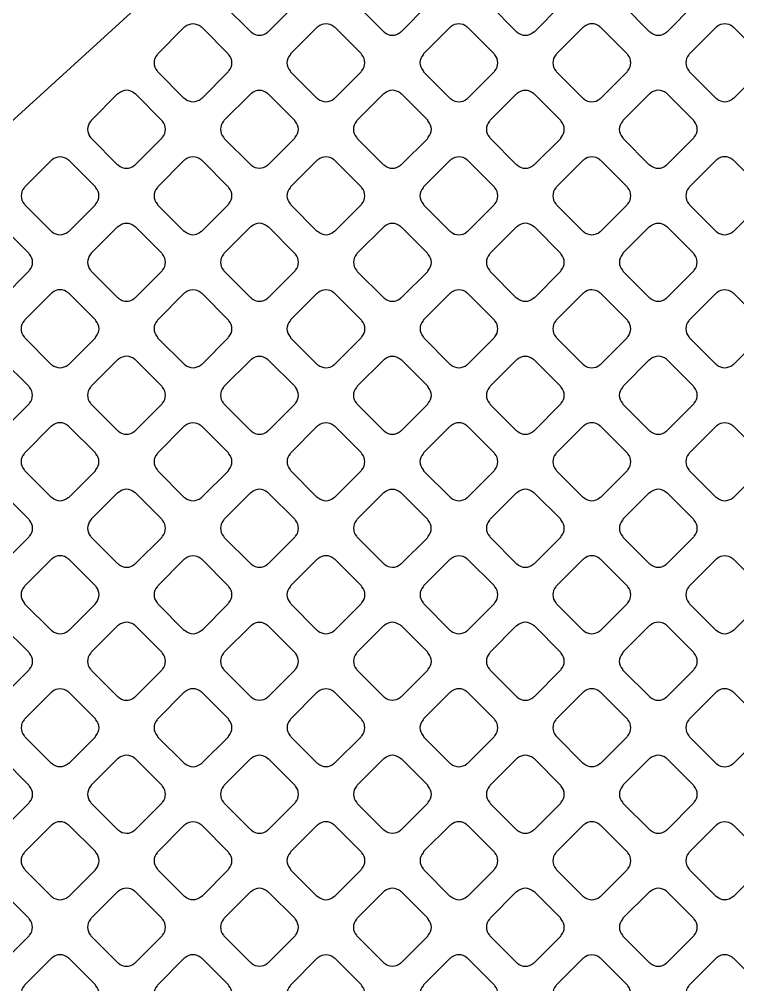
# Model space of a CAD drawing. Extents: x 3811 to 4077, y -444 to -307.
# Drawn here: x 3954.866 to 3956.031, y -389.076 to -387.511 of the extents above; entities that cross this region are included whole.
import ezdxf

# ---------------------------------------------------------------- set-up
doc = ezdxf.new("R2010")
doc.units = 0
doc.layers.add('gbr-dxf', color=7, linetype='Continuous')

msp = doc.modelspace()

# ---------------------------------------------------------------- linework, layer by layer
at = {"layer": 'gbr-dxf', "linetype": 'Continuous'}
msp.add_lwpolyline([(3954.1407, -390.586), (3954.1407, -390.3967, -0.022988), (3954.1407, -390.3945), (3954.1407, -389.9666, -0.03889), (3954.1407, -389.9627), (3954.1407, -389.5346, -0.022988), (3954.1407, -389.5324), (3954.1407, -389.1045, -0.03889), (3954.1407, -389.1006), (3954.1407, -389.08, -0.031973), (3954.1407, -389.0768), (3954.1407, -388.4588, -0.020901), (3954.1407, -388.4568, -0.11449), (3954.1712, -388.3263, -0.011623), (3954.1716, -388.3255, -0.092507), (3954.2371, -388.2387), (3954.2374, -388.2384), (3954.9979, -387.5457), (3954.9982, -387.5455), (3959.911, -383.0713)], format="xyb", dxfattribs=at)
for points in [[(3955.1976, -387.4871, -0.095956), (3955.1986, -387.4888), (3955.2411, -387.5312, -0.10046), (3955.2428, -387.5322, 0.37981), (3955.2688, -387.5322, -0.096625), (3955.2704, -387.5312), (3955.3131, -387.4886, -0.096111), (3955.3141, -387.4869, 0.379859), (3955.3141, -387.461, -0.09253), (3955.3131, -387.4594), (3955.2706, -387.4169, -0.104691), (3955.2688, -387.4159, 0.379731), (3955.2429, -387.4159, -0.096625), (3955.2412, -387.4169), (3955.1986, -387.4595, -0.096111), (3955.1976, -387.4611, 0.379682)], [(3955.4131, -387.4869, -0.09601), (3955.4141, -387.4886), (3955.4566, -387.5311, -0.100073), (3955.4584, -387.5321, 0.378952), (3955.4843, -387.5321, -0.09601), (3955.4859, -387.5311), (3955.5284, -387.4886, -0.096328), (3955.5294, -387.487, 0.37947), (3955.5294, -387.461, -0.108361), (3955.5283, -387.4592), (3955.4861, -387.4169, -0.104691), (3955.4843, -387.4159, 0.379731), (3955.4583, -387.4159, -0.096625), (3955.4566, -387.4169), (3955.4141, -387.4593, -0.096111), (3955.4132, -387.461, 0.379308)], [(3955.6286, -387.4869, -0.095956), (3955.6296, -387.4886), (3955.6724, -387.5314, -0.08348), (3955.6738, -387.5323, 0.379423), (3955.6997, -387.5323, -0.09601), (3955.7014, -387.5313), (3955.7442, -387.4885, -0.095997), (3955.7452, -387.4868, 0.378472), (3955.7452, -387.4609, -0.092052), (3955.7442, -387.4594), (3955.7013, -387.4165, -0.087303), (3955.6999, -387.4156, 0.379077), (3955.6739, -387.4156, -0.096625), (3955.6723, -387.4166), (3955.6296, -387.4593, -0.096111), (3955.6286, -387.461, 0.379682)], [(3955.8442, -387.4869, -0.096117), (3955.8452, -387.4885), (3955.8878, -387.5312, -0.099491), (3955.8895, -387.5321, 0.378376), (3955.9154, -387.5321, -0.095383), (3955.9171, -387.5312), (3955.9597, -387.4885, -0.095585), (3955.9607, -387.4869, 0.379605), (3955.9607, -387.4609, -0.092523), (3955.9597, -387.4594), (3955.917, -387.4166, -0.088334), (3955.9155, -387.4157, 0.379762), (3955.8895, -387.4157, -0.096225), (3955.8879, -387.4167), (3955.8452, -387.4593, -0.096395), (3955.8442, -387.461, 0.379065)], [(3955.0899, -387.5948, -0.099964), (3955.0909, -387.5965), (3955.1333, -387.6389, -0.104264), (3955.1351, -387.6399, 0.37981), (3955.1611, -387.6399, -0.096625), (3955.1627, -387.6389), (3955.2053, -387.5964, -0.096111), (3955.2062, -387.5948, 0.379859), (3955.2062, -387.5688, -0.088014), (3955.2053, -387.5673), (3955.1627, -387.5247, -0.100824), (3955.161, -387.5237, 0.379731), (3955.135, -387.5237, -0.096625), (3955.1334, -387.5247), (3955.0909, -387.5672, -0.096111), (3955.0899, -387.5688, 0.379682)], [(3955.3053, -387.5948, -0.099971), (3955.3063, -387.5965), (3955.3487, -387.6389, -0.103923), (3955.3505, -387.6399, 0.378952), (3955.3765, -387.6399, -0.09601), (3955.3781, -387.6389), (3955.4207, -387.5963, -0.096328), (3955.4217, -387.5947, 0.37947), (3955.4217, -387.5687, -0.104765), (3955.4206, -387.5669), (3955.3783, -387.5246, -0.100824), (3955.3766, -387.5236, 0.379731), (3955.3506, -387.5236, -0.096625), (3955.3489, -387.5245), (3955.3063, -387.5672, -0.096111), (3955.3053, -387.5688, 0.379308)], [(3955.5209, -387.5687, 0.379201), (3955.5209, -387.5946, -0.099964), (3955.5219, -387.5963), (3955.5646, -387.6391, -0.087978), (3955.5661, -387.64, 0.37981), (3955.5921, -387.64, -0.096458), (3955.5937, -387.639), (3955.6362, -387.5965, -0.096627), (3955.6372, -387.5948, 0.3795), (3955.6372, -387.5689, -0.104371), (3955.6362, -387.5671), (3955.5937, -387.5245, -0.100442), (3955.5919, -387.5235, 0.378939), (3955.566, -387.5235, -0.096259), (3955.5644, -387.5245), (3955.5218, -387.567, -0.096539)], [(3955.7363, -387.5948, -0.083243), (3955.7372, -387.5962), (3955.7801, -387.6391, -0.087638), (3955.7816, -387.64, 0.37975), (3955.8075, -387.64, -0.096248), (3955.8092, -387.6391), (3955.852, -387.5963, -0.096227), (3955.8529, -387.5946, 0.379029), (3955.853, -387.5687, -0.087946), (3955.852, -387.5672), (3955.8091, -387.5243, -0.083071), (3955.8077, -387.5234, 0.379071), (3955.7818, -387.5234, -0.096458), (3955.7801, -387.5244), (3955.7373, -387.5672, -0.096627), (3955.7363, -387.5689, 0.379682)], [(3955.952, -387.5687, 0.378504), (3955.952, -387.5946, -0.100188), (3955.953, -387.5964), (3955.9955, -387.6389, -0.103421), (3955.9973, -387.6399, 0.379029), (3956.0232, -387.6398, -0.096625), (3956.0249, -387.6389), (3956.0675, -387.5963, -0.096111), (3956.0684, -387.5946, 0.379859), (3956.0684, -387.5687, -0.088014), (3956.0675, -387.5672), (3956.0249, -387.5246, -0.100824), (3956.0232, -387.5235, 0.379297), (3955.9972, -387.5235, -0.096261), (3955.9956, -387.5245), (3955.953, -387.5671, -0.096509)], [(3954.9821, -387.7027, -0.083235), (3954.983, -387.7041), (3955.0258, -387.7469, -0.087638), (3955.0272, -387.7478, 0.37981), (3955.0532, -387.7478, -0.096625), (3955.0549, -387.7468), (3955.0975, -387.7041, -0.096111), (3955.0985, -387.7025, 0.379859), (3955.0985, -387.6765, -0.088014), (3955.0976, -387.675), (3955.0548, -387.6322, -0.083733), (3955.0534, -387.6313, 0.379731), (3955.0274, -387.6313, -0.096625), (3955.0258, -387.6323), (3954.9831, -387.675, -0.096111), (3954.9821, -387.6767, 0.379682)], [(3955.1976, -387.7025, -0.099971), (3955.1986, -387.7042), (3955.241, -387.7466, -0.103923), (3955.2428, -387.7476, 0.378952), (3955.2687, -387.7476, -0.09601), (3955.2704, -387.7467), (3955.313, -387.7041, -0.096328), (3955.3139, -387.7024, 0.37947), (3955.3139, -387.6765, -0.088442), (3955.313, -387.675), (3955.2704, -387.6324, -0.100824), (3955.2687, -387.6314, 0.379731), (3955.2427, -387.6314, -0.096625), (3955.2411, -387.6324), (3955.1986, -387.6749, -0.096111), (3955.1976, -387.6765, 0.379308)], [(3955.413, -387.6765, 0.379201), (3955.413, -387.7025, -0.099964), (3955.414, -387.7042), (3955.4565, -387.7467, -0.10399), (3955.4583, -387.7477, 0.37981), (3955.4843, -387.7477, -0.096458), (3955.486, -387.7467), (3955.5285, -387.7042, -0.096627), (3955.5295, -387.7025, 0.3795), (3955.5295, -387.6766, -0.104371), (3955.5285, -387.6748), (3955.486, -387.6322, -0.100442), (3955.4842, -387.6312, 0.378939), (3955.4583, -387.6313, -0.096259), (3955.4567, -387.6322), (3955.414, -387.6749, -0.096539)], [(3955.6287, -387.7024, -0.099864), (3955.6297, -387.7041), (3955.6724, -387.7469, -0.087864), (3955.6739, -387.7478, 0.378892), (3955.6998, -387.7478, -0.095383), (3955.7014, -387.7468), (3955.7441, -387.7042, -0.095701), (3955.745, -387.7026, 0.378889), (3955.745, -387.6766, -0.104371), (3955.744, -387.6748), (3955.7015, -387.6324, -0.100294), (3955.6998, -387.6314, 0.379778), (3955.6738, -387.6314, -0.096458), (3955.6722, -387.6324), (3955.6297, -387.6748, -0.096627), (3955.6287, -387.6765, 0.379308)], [(3955.8441, -387.6767, 0.379465), (3955.8441, -387.7026, -0.083328), (3955.845, -387.704), (3955.8878, -387.7469, -0.087638), (3955.8893, -387.7478, 0.37975), (3955.9153, -387.7478, -0.096225), (3955.9169, -387.7468), (3955.9597, -387.704, -0.096328), (3955.9607, -387.7024, 0.379029), (3955.9607, -387.6764, -0.087715), (3955.9598, -387.675), (3955.9169, -387.632, -0.082941), (3955.9155, -387.6312, 0.378509), (3955.8896, -387.6312, -0.096355), (3955.8879, -387.6322), (3955.8451, -387.675, -0.096423)], [(3954.8744, -387.8103, -0.087254), (3954.8753, -387.8118), (3954.918, -387.8546, -0.091364), (3954.9196, -387.8555, 0.37889), (3954.9455, -387.8555, -0.096259), (3954.9471, -387.8545), (3954.9897, -387.8119, -0.096539), (3954.9907, -387.8103, 0.379249), (3954.9907, -387.7843, -0.100399), (3954.9897, -387.7826), (3954.9472, -387.7401, -0.096627), (3954.9456, -387.7392, 0.379731), (3954.9196, -387.7392, -0.096625), (3954.918, -387.7401), (3954.8754, -387.7827, -0.096111), (3954.8744, -387.7844, 0.379451)], [(3955.0898, -387.8103, -0.087748), (3955.0907, -387.8118), (3955.1334, -387.8545, -0.091737), (3955.135, -387.8554, 0.37981), (3955.1609, -387.8554, -0.096458), (3955.1626, -387.8545), (3955.2052, -387.8118, -0.096627), (3955.2062, -387.8101, 0.379859), (3955.2062, -387.7842, -0.084073), (3955.2053, -387.7828), (3955.1627, -387.7401, -0.096627), (3955.161, -387.7391, 0.379731), (3955.135, -387.7391, -0.096625), (3955.1334, -387.7401), (3955.0908, -387.7827, -0.096111), (3955.0898, -387.7844, 0.379682)], [(3955.3053, -387.7842, 0.37889), (3955.3053, -387.8102, -0.103884), (3955.3064, -387.812), (3955.3488, -387.8544, -0.10739), (3955.3507, -387.8554, 0.378731), (3955.3766, -387.8554, -0.09601), (3955.3782, -387.8545), (3955.4207, -387.812, -0.096328), (3955.4217, -387.8103, 0.37924), (3955.4217, -387.7844, -0.100514), (3955.4207, -387.7827), (3955.3781, -387.74, -0.096195), (3955.3764, -387.7391, 0.378939), (3955.3505, -387.7391, -0.096259), (3955.3488, -387.7401), (3955.3063, -387.7826, -0.095895)], [(3955.5209, -387.8103, -0.10381), (3955.5219, -387.812), (3955.5645, -387.8546, -0.091916), (3955.5661, -387.8556, 0.378952), (3955.592, -387.8556, -0.095778), (3955.5936, -387.8546), (3955.6363, -387.8119, -0.095585), (3955.6373, -387.8103, 0.37947), (3955.6373, -387.7843, -0.100399), (3955.6363, -387.7826), (3955.5938, -387.74, -0.096857), (3955.5921, -387.7391, 0.379731), (3955.5661, -387.7391, -0.096458), (3955.5645, -387.74), (3955.5219, -387.7827, -0.096627), (3955.5209, -387.7843, 0.379308)], [(3955.7364, -387.8103, -0.087518), (3955.7373, -387.8118), (3955.7801, -387.8545, -0.091737), (3955.7816, -387.8555, 0.378952), (3955.8076, -387.8555, -0.09601), (3955.8092, -387.8545), (3955.8518, -387.8119, -0.096328), (3955.8528, -387.8103, 0.37947), (3955.8528, -387.7843, -0.100902), (3955.8518, -387.7826), (3955.8092, -387.7401, -0.096627), (3955.8076, -387.7391, 0.379297), (3955.7817, -387.7391, -0.096355), (3955.78, -387.7401), (3955.7374, -387.7827, -0.096423), (3955.7364, -387.7844, 0.379011)], [(3955.9519, -387.8103, -0.087254), (3955.9528, -387.8118), (3955.9956, -387.8546, -0.091703), (3955.9971, -387.8555, 0.378719), (3956.023, -387.8555, -0.096031), (3956.0247, -387.8546), (3956.0675, -387.8117, -0.095987), (3956.0685, -387.8101, 0.378715), (3956.0685, -387.7842, -0.083622), (3956.0676, -387.7828), (3956.0248, -387.74, -0.096197), (3956.0231, -387.739, 0.379071), (3955.9972, -387.739, -0.096625), (3955.9956, -387.74), (3955.9529, -387.7827, -0.096111), (3955.9519, -387.7844, 0.379451)], [(3954.7666, -387.9181, -0.103917), (3954.7677, -387.9199), (3954.8101, -387.9624, -0.092072), (3954.8117, -387.9633, 0.379308), (3954.8376, -387.9633, -0.095968), (3954.8393, -387.9624), (3954.882, -387.9197, -0.096328), (3954.883, -387.918, 0.379), (3954.883, -387.8921, -0.100402), (3954.882, -387.8904), (3954.8395, -387.8479, -0.096726), (3954.8378, -387.8469, 0.37947), (3954.8119, -387.8469, -0.096625), (3954.8102, -387.8479), (3954.7676, -387.8905, -0.096111), (3954.7666, -387.8921, 0.379682)], [(3954.9821, -387.918, -0.087254), (3954.983, -387.9195), (3955.0257, -387.9622, -0.091578), (3955.0273, -387.9632, 0.378731), (3955.0532, -387.9632, -0.09601), (3955.0548, -387.9622), (3955.0974, -387.9196, -0.096328), (3955.0984, -387.918, 0.37947), (3955.0984, -387.892, -0.100902), (3955.0974, -387.8903), (3955.0549, -387.8478, -0.096627), (3955.0533, -387.8469, 0.379731), (3955.0273, -387.8469, -0.096625), (3955.0257, -387.8478), (3954.9831, -387.8904, -0.096111), (3954.9821, -387.8921, 0.379451)], [(3955.1975, -387.8921, 0.37889), (3955.1975, -387.918, -0.087254), (3955.1984, -387.9195), (3955.2413, -387.9623, -0.091578), (3955.2428, -387.9633, 0.379201), (3955.2688, -387.9633, -0.096625), (3955.2704, -387.9623), (3955.3131, -387.9196, -0.096111), (3955.3141, -387.918, 0.379859), (3955.3141, -387.892, -0.083792), (3955.3132, -387.8906), (3955.2704, -387.8478, -0.096857), (3955.2687, -387.8468, 0.3795), (3955.2428, -387.8468, -0.096259), (3955.2411, -387.8478), (3955.1984, -387.8904, -0.095895)], [(3955.4132, -387.918, -0.103926), (3955.4142, -387.9198), (3955.4566, -387.9622, -0.107817), (3955.4584, -387.9632, 0.379243), (3955.4844, -387.9632, -0.095166), (3955.486, -387.9623), (3955.5285, -387.9198, -0.095628), (3955.5295, -387.9181, 0.379605), (3955.5295, -387.8922, -0.100399), (3955.5284, -387.8904), (3955.4859, -387.8479, -0.096857), (3955.4843, -387.8469, 0.379731), (3955.4583, -387.8469, -0.096458), (3955.4566, -387.8479), (3955.4141, -387.8904, -0.096627), (3955.4132, -387.892, 0.379682)], [(3955.6287, -387.918, -0.103884), (3955.6297, -387.9198), (3955.6722, -387.9624, -0.091737), (3955.6738, -387.9633, 0.378952), (3955.6997, -387.9633, -0.09601), (3955.7014, -387.9624), (3955.7441, -387.9197, -0.096328), (3955.7451, -387.918, 0.37947), (3955.745, -387.8921, -0.100902), (3955.744, -387.8903), (3955.7015, -387.8478, -0.096627), (3955.6999, -387.8468, 0.379297), (3955.6739, -387.8468, -0.096355), (3955.6723, -387.8478), (3955.6296, -387.8905, -0.096423), (3955.6287, -387.8921, 0.379011)], [(3955.8441, -387.8921, 0.379201), (3955.8442, -387.918, -0.087748), (3955.8451, -387.9195), (3955.8878, -387.9623, -0.092126), (3955.8894, -387.9632, 0.379243), (3955.9153, -387.9633, -0.096031), (3955.917, -387.9623), (3955.9596, -387.9197, -0.095895), (3955.9605, -387.918, 0.378889), (3955.9605, -387.8921, -0.100514), (3955.9595, -387.8904), (3955.917, -387.8478, -0.096857), (3955.9153, -387.8469, 0.379456), (3955.8894, -387.8469, -0.096259), (3955.8877, -387.8478), (3955.8451, -387.8905, -0.096539)], [(3954.8742, -387.9999, 0.37889), (3954.8742, -388.0259, -0.09185), (3954.8752, -388.0274), (3954.9178, -388.07, -0.095895), (3954.9194, -388.071, 0.379201), (3954.9454, -388.071, -0.096625), (3954.947, -388.07), (3954.9897, -388.0273, -0.096111), (3954.9907, -388.0257, 0.379859), (3954.9907, -387.9997, -0.096458), (3954.9897, -387.9981), (3954.9471, -387.9555, -0.092623), (3954.9456, -387.9546, 0.3795), (3954.9196, -387.9545, -0.096259), (3954.918, -387.9555), (3954.8752, -387.9983, -0.095895)], [(3955.0898, -388.0257, -0.091954), (3955.0907, -388.0273), (3955.1335, -388.07, -0.096128), (3955.1351, -388.071, 0.379451), (3955.161, -388.071, -0.096259), (3955.1627, -388.07), (3955.2053, -388.0274, -0.095895), (3955.2063, -388.0258, 0.378827), (3955.2063, -387.9999, -0.095968), (3955.2053, -387.9982), (3955.1627, -387.9557, -0.108412), (3955.1609, -387.9546, 0.37947), (3955.1349, -387.9546, -0.096625), (3955.1333, -387.9556), (3955.0908, -387.9981, -0.096111), (3955.0898, -387.9998, 0.379682)], [(3955.3053, -388.0258, -0.091956), (3955.3063, -388.0274), (3955.349, -388.0701, -0.096023), (3955.3506, -388.071, 0.379243), (3955.3765, -388.0711, -0.095166), (3955.3782, -388.0701), (3955.4208, -388.0275, -0.095628), (3955.4218, -388.0258, 0.379605), (3955.4218, -387.9999, -0.096458), (3955.4208, -387.9982), (3955.3781, -387.9556, -0.092623), (3955.3766, -387.9546, 0.379731), (3955.3506, -387.9546, -0.096458), (3955.3489, -387.9556), (3955.3063, -387.9982, -0.096627), (3955.3053, -387.9999, 0.379682)], [(3955.521, -388.0257, -0.107356), (3955.522, -388.0276), (3955.5645, -388.0701, -0.095895), (3955.5661, -388.071, 0.378952), (3955.592, -388.071, -0.09601), (3955.5937, -388.0701), (3955.6363, -388.0275, -0.096328), (3955.6372, -388.0258, 0.379), (3955.6372, -387.9999, -0.096507), (3955.6363, -387.9983), (3955.5936, -387.9556, -0.092347), (3955.592, -387.9547, 0.379), (3955.5661, -387.9546, -0.096614), (3955.5645, -387.9556), (3955.5219, -387.9982, -0.096527), (3955.521, -387.9998, 0.378952)], [(3955.7363, -387.9999, 0.37889), (3955.7363, -388.0259, -0.09185), (3955.7373, -388.0274), (3955.78, -388.0701, -0.095824), (3955.7816, -388.0711, 0.378719), (3955.8075, -388.0711, -0.096031), (3955.8091, -388.0701), (3955.8519, -388.0274, -0.095916), (3955.8528, -388.0257, 0.379605), (3955.8528, -387.9998, -0.096458), (3955.8518, -387.9981), (3955.8092, -387.9555, -0.092623), (3955.8076, -387.9546, 0.3795), (3955.7817, -387.9545, -0.096259), (3955.78, -387.9555), (3955.7373, -387.9983, -0.095895)], [(3955.9519, -387.9998, 0.379465), (3955.9519, -388.0258, -0.091954), (3955.9529, -388.0273), (3955.9955, -388.07, -0.096332), (3955.9972, -388.071, 0.37981), (3956.0231, -388.071, -0.096625), (3956.0248, -388.07), (3956.0673, -388.0274, -0.096111), (3956.0683, -388.0258, 0.379859), (3956.0683, -387.9998, -0.096458), (3956.0673, -387.9982), (3956.0249, -387.9558, -0.108174), (3956.023, -387.9547, 0.379297), (3955.9971, -387.9547, -0.096261), (3955.9954, -387.9556), (3955.9529, -387.9982, -0.096328)], [(3954.7666, -388.1075, 0.379201), (3954.7666, -388.1335, -0.107999), (3954.7677, -388.1354), (3954.8101, -388.1777, -0.096128), (3954.8117, -388.1787, 0.379451), (3954.8377, -388.1787, -0.096259), (3954.8393, -388.1777), (3954.8819, -388.1352, -0.096539), (3954.8829, -388.1335, 0.379249), (3954.8828, -388.1076, -0.096458), (3954.8819, -388.1059), (3954.8393, -388.0634, -0.092623), (3954.8377, -388.0624, 0.3795), (3954.8118, -388.0624, -0.096259), (3954.8101, -388.0634), (3954.7676, -388.1059, -0.096539)], [(3954.982, -388.1336, -0.091954), (3954.9829, -388.1351), (3955.0256, -388.1778, -0.096128), (3955.0272, -388.1788, 0.37981), (3955.0532, -388.1788, -0.096458), (3955.0549, -388.1778), (3955.0975, -388.1352, -0.096627), (3955.0985, -388.1335, 0.379859), (3955.0985, -388.1075, -0.096723), (3955.0975, -388.1059), (3955.0548, -388.0632, -0.092564), (3955.0533, -388.0623, 0.379731), (3955.0273, -388.0623, -0.096625), (3955.0257, -388.0632), (3954.9829, -388.106, -0.096111), (3954.982, -388.1076, 0.379682)], [(3955.1976, -388.1335, -0.092162), (3955.1986, -388.1351), (3955.2413, -388.1778, -0.095796), (3955.2429, -388.1788, 0.378719), (3955.2688, -388.1788, -0.095527), (3955.2705, -388.1778), (3955.3131, -388.1352, -0.095394), (3955.314, -388.1336, 0.378889), (3955.314, -388.1076, -0.096614), (3955.3131, -388.106), (3955.2706, -388.0635, -0.108242), (3955.2687, -388.0625, 0.379778), (3955.2427, -388.0625, -0.096458), (3955.2411, -388.0634), (3955.1986, -388.1059, -0.096627), (3955.1976, -388.1076, 0.379451)], [(3955.4131, -388.1077, 0.379465), (3955.4131, -388.1336, -0.092139), (3955.4141, -388.1352), (3955.4567, -388.1778, -0.096332), (3955.4583, -388.1788, 0.379308), (3955.4843, -388.1788, -0.096117), (3955.4859, -388.1778), (3955.5285, -388.1352, -0.096227), (3955.5295, -388.1336, 0.379), (3955.5295, -388.1076, -0.095968), (3955.5285, -388.106), (3955.4859, -388.0633, -0.092456), (3955.4843, -388.0624, 0.378945), (3955.4584, -388.0624, -0.096842), (3955.4567, -388.0634), (3955.4141, -388.106, -0.096726)], [(3955.6287, -388.1075, 0.37889), (3955.6287, -388.1335, -0.107475), (3955.6297, -388.1353), (3955.6722, -388.1778, -0.095824), (3955.6739, -388.1788, 0.378719), (3955.6998, -388.1788, -0.096031), (3955.7014, -388.1778), (3955.744, -388.1352, -0.095916), (3955.745, -388.1336, 0.379605), (3955.745, -388.1076, -0.096458), (3955.744, -388.106), (3955.7014, -388.0634, -0.092623), (3955.6998, -388.0624, 0.3795), (3955.6738, -388.0624, -0.096259), (3955.6722, -388.0634), (3955.6297, -388.1059, -0.095895)], [(3955.8441, -388.1077, 0.378798), (3955.8441, -388.1336, -0.092052), (3955.845, -388.1352), (3955.8877, -388.1778, -0.095916), (3955.8893, -388.1788, 0.379639), (3955.9153, -388.1788, -0.096625), (3955.9169, -388.1778), (3955.9596, -388.1352, -0.096111), (3955.9606, -388.1335, 0.379357), (3955.9606, -388.1076, -0.096507), (3955.9596, -388.1059), (3955.917, -388.0633, -0.092456), (3955.9154, -388.0623, 0.378945), (3955.8895, -388.0623, -0.096355), (3955.8878, -388.0633), (3955.845, -388.1061, -0.096195)], [(3954.8742, -388.2412, -0.096265), (3954.8752, -388.2429), (3954.9179, -388.2855, -0.100073), (3954.9196, -388.2865, 0.378731), (3954.9455, -388.2865, -0.09601), (3954.9471, -388.2856), (3954.9897, -388.243, -0.096328), (3954.9907, -388.2413, 0.37947), (3954.9907, -388.2154, -0.092636), (3954.9897, -388.2138), (3954.9469, -388.171, -0.088207), (3954.9454, -388.1701, 0.379731), (3954.9195, -388.1701, -0.096625), (3954.9178, -388.1711), (3954.8752, -388.2136, -0.096111), (3954.8743, -388.2153, 0.379451)], [(3955.0898, -388.2413, -0.096117), (3955.0908, -388.243), (3955.1334, -388.2856, -0.099849), (3955.1351, -388.2866, 0.378719), (3955.161, -388.2866, -0.095378), (3955.1626, -388.2856), (3955.2054, -388.2429, -0.095602), (3955.2063, -388.2413, 0.378964), (3955.2063, -388.2153, -0.092052), (3955.2054, -388.2138), (3955.1628, -388.1712, -0.104677), (3955.161, -388.1701, 0.37947), (3955.135, -388.1702, -0.096458), (3955.1334, -388.1711), (3955.0908, -388.2137, -0.096627), (3955.0898, -388.2154, 0.379451)], [(3955.3054, -388.2154, 0.379422), (3955.3054, -388.2413, -0.095956), (3955.3064, -388.243), (3955.3489, -388.2855, -0.10046), (3955.3506, -388.2865, 0.379308), (3955.3766, -388.2865, -0.095968), (3955.3782, -388.2855), (3955.4207, -388.243, -0.096328), (3955.4217, -388.2414, 0.37947), (3955.4217, -388.2154, -0.108361), (3955.4206, -388.2135), (3955.3783, -388.1713, -0.104691), (3955.3765, -388.1702, 0.379357), (3955.3506, -388.1702, -0.096614), (3955.3489, -388.1712), (3955.3064, -388.2137, -0.096527)], [(3955.5209, -388.2413, -0.096265), (3955.5219, -388.2429), (3955.5647, -388.2858, -0.083), (3955.5661, -388.2866, 0.378719), (3955.592, -388.2866, -0.096031), (3955.5936, -388.2857), (3955.6363, -388.2429, -0.095916), (3955.6373, -388.2413, 0.378964), (3955.6373, -388.2154, -0.092052), (3955.6364, -388.2138), (3955.5936, -388.171, -0.088003), (3955.5921, -388.1701, 0.37947), (3955.5661, -388.1701, -0.096625), (3955.5645, -388.1711), (3955.5219, -388.2137, -0.096111), (3955.5209, -388.2153, 0.379451)], [(3955.7364, -388.2154, 0.379465), (3955.7364, -388.2413, -0.095956), (3955.7374, -388.243), (3955.7799, -388.2855, -0.10046), (3955.7816, -388.2865, 0.37981), (3955.8076, -388.2865, -0.096625), (3955.8092, -388.2855), (3955.8518, -388.243, -0.096111), (3955.8528, -388.2413, 0.379859), (3955.8528, -388.2154, -0.09253), (3955.8518, -388.2138), (3955.8091, -388.1711, -0.088207), (3955.8076, -388.1701, 0.379297), (3955.7816, -388.1701, -0.096261), (3955.78, -388.1711), (3955.7374, -388.2137, -0.096328)], [(3955.9519, -388.2413, -0.09601), (3955.9528, -388.243), (3955.9954, -388.2855, -0.100401), (3955.9971, -388.2865, 0.378892), (3956.023, -388.2866, -0.095383), (3956.0247, -388.2856), (3956.0674, -388.2428, -0.095701), (3956.0684, -388.2412, 0.378889), (3956.0684, -388.2153, -0.09221), (3956.0674, -388.2137), (3956.0249, -388.1712, -0.104442), (3956.0231, -388.1702, 0.379778), (3955.9971, -388.1702, -0.096625), (3955.9955, -388.1711), (3955.9529, -388.2138, -0.096111), (3955.9519, -388.2154, 0.379308)], [(3954.7665, -388.349, -0.095866), (3954.7675, -388.3506), (3954.8103, -388.3935, -0.083291), (3954.8117, -388.3944, 0.379422), (3954.8377, -388.3944, -0.095956), (3954.8393, -388.3934), (3954.882, -388.3507, -0.096111), (3954.883, -388.3491, 0.379859), (3954.883, -388.3231, -0.09253), (3954.882, -388.3215), (3954.8392, -388.2787, -0.088334), (3954.8377, -388.2778, 0.3795), (3954.8118, -388.2778, -0.096259), (3954.8101, -388.2788), (3954.7675, -388.3214, -0.095895), (3954.7665, -388.3231, 0.378651)], [(3954.9821, -388.3491, -0.095866), (3954.983, -388.3507), (3955.0256, -388.3933, -0.100054), (3955.0274, -388.3943, 0.378952), (3955.0533, -388.3943, -0.095778), (3955.0549, -388.3934), (3955.0975, -388.3508, -0.095916), (3955.0985, -388.3491, 0.37947), (3955.0985, -388.3232, -0.092523), (3955.0975, -388.3216), (3955.0548, -388.2788, -0.088334), (3955.0533, -388.2779, 0.379731), (3955.0273, -388.2779, -0.096458), (3955.0256, -388.2789), (3954.9831, -388.3215, -0.096627), (3954.9821, -388.3231, 0.379308)], [(3955.1976, -388.3232, 0.378798), (3955.1976, -388.3491, -0.096367), (3955.1986, -388.3508), (3955.2411, -388.3933, -0.100054), (3955.2428, -388.3943, 0.379639), (3955.2688, -388.3943, -0.096625), (3955.2704, -388.3933), (3955.3131, -388.3507, -0.096111), (3955.3141, -388.349, 0.379357), (3955.3141, -388.3231, -0.092315), (3955.3131, -388.3215), (3955.2706, -388.279, -0.104677), (3955.2688, -388.2779, 0.378945), (3955.2429, -388.2779, -0.096842), (3955.2412, -388.2789), (3955.1985, -388.3216, -0.096712)], [(3955.4132, -388.349, -0.095956), (3955.4141, -388.3507), (3955.4567, -388.3932, -0.10046), (3955.4584, -388.3942, 0.379308), (3955.4844, -388.3943, -0.096117), (3955.486, -388.3933), (3955.5285, -388.3508, -0.096227), (3955.5295, -388.3491, 0.379), (3955.5295, -388.3232, -0.107677), (3955.5284, -388.3214), (3955.486, -388.279, -0.104407), (3955.4842, -388.2779, 0.37947), (3955.4583, -388.278, -0.096625), (3955.4566, -388.2789), (3955.4141, -388.3214, -0.096111), (3955.4132, -388.3231, 0.379682)], [(3955.6286, -388.3232, 0.378798), (3955.6286, -388.3491, -0.096367), (3955.6296, -388.3507), (3955.6724, -388.3935, -0.083134), (3955.6738, -388.3944, 0.379639), (3955.6997, -388.3944, -0.096625), (3955.7014, -388.3934), (3955.7441, -388.3507, -0.096111), (3955.745, -388.3491, 0.379357), (3955.7451, -388.3231, -0.092315), (3955.7441, -388.3215), (3955.7013, -388.2788, -0.088435), (3955.6999, -388.2779, 0.378945), (3955.6739, -388.2779, -0.096355), (3955.6723, -388.2788), (3955.6296, -388.3215, -0.096195)], [(3955.8442, -388.3491, -0.095956), (3955.8451, -388.3507), (3955.8877, -388.3933, -0.10046), (3955.8894, -388.3943, 0.379243), (3955.9153, -388.3943, -0.095383), (3955.917, -388.3933), (3955.9595, -388.3507, -0.095916), (3955.9605, -388.3491, 0.379605), (3955.9605, -388.3231, -0.09253), (3955.9596, -388.3216), (3955.9168, -388.2788, -0.088207), (3955.9153, -388.2779, 0.379731), (3955.8894, -388.2779, -0.096625), (3955.8877, -388.2789), (3955.8451, -388.3215, -0.096111), (3955.8442, -388.3231, 0.379682)], [(3954.8743, -388.4569, -0.083317), (3954.8751, -388.4583), (3954.918, -388.5012, -0.088202), (3954.9195, -388.5021, 0.379243), (3954.9455, -388.5022, -0.095527), (3954.9471, -388.5012), (3954.9898, -388.4585, -0.095916), (3954.9908, -388.4568, 0.379605), (3954.9908, -388.4309, -0.08851), (3954.9899, -388.4294), (3954.947, -388.3865, -0.083681), (3954.9456, -388.3856, 0.379731), (3954.9196, -388.3856, -0.096458), (3954.918, -388.3866), (3954.8752, -388.4293, -0.096627), (3954.8743, -388.4309, 0.379682)], [(3955.0899, -388.4309, 0.379422), (3955.0899, -388.4569, -0.099964), (3955.0909, -388.4586), (3955.1333, -388.501, -0.104069), (3955.1351, -388.502, 0.379451), (3955.161, -388.502, -0.096259), (3955.1627, -388.501), (3955.2053, -388.4585, -0.096539), (3955.2063, -388.4568, 0.379249), (3955.2062, -388.4309, -0.088014), (3955.2053, -388.4294), (3955.1627, -388.3868, -0.100824), (3955.161, -388.3858, 0.379357), (3955.135, -388.3858, -0.096614), (3955.1334, -388.3867), (3955.0909, -388.4293, -0.096527)], [(3955.3053, -388.4569, -0.099964), (3955.3064, -388.4586), (3955.3488, -388.501, -0.104264), (3955.3506, -388.5021, 0.379243), (3955.3765, -388.5021, -0.095383), (3955.3782, -388.5011), (3955.4208, -388.4585, -0.095916), (3955.4218, -388.4569, 0.379605), (3955.4218, -388.4309, -0.104293), (3955.4207, -388.4291), (3955.3783, -388.3867, -0.100824), (3955.3766, -388.3856, 0.379731), (3955.3506, -388.3856, -0.096625), (3955.3489, -388.3866), (3955.3063, -388.4292, -0.096111), (3955.3053, -388.4309, 0.379682)], [(3955.5209, -388.4309, 0.378798), (3955.521, -388.4568, -0.100299), (3955.522, -388.4585), (3955.5646, -388.5011, -0.087639), (3955.5661, -388.5021, 0.379413), (3955.592, -388.5021, -0.096367), (3955.5937, -388.5011), (3955.6363, -388.4585, -0.096206), (3955.6372, -388.4569, 0.379249), (3955.6372, -388.4309, -0.104293), (3955.6362, -388.4291), (3955.5938, -388.3867, -0.100824), (3955.5921, -388.3857, 0.379297), (3955.5661, -388.3857, -0.096261), (3955.5645, -388.3866), (3955.5219, -388.4292, -0.096301)], [(3955.7363, -388.4569, -0.083235), (3955.7372, -388.4583), (3955.7801, -388.5012, -0.087638), (3955.7816, -388.5021, 0.379092), (3955.8075, -388.5021, -0.096031), (3955.8091, -388.5011), (3955.8519, -388.4584, -0.095987), (3955.8528, -388.4568, 0.378841), (3955.8528, -388.4308, -0.087947), (3955.8519, -388.4294), (3955.809, -388.3865, -0.083076), (3955.8076, -388.3856, 0.379778), (3955.7817, -388.3856, -0.096625), (3955.78, -388.3866), (3955.7373, -388.4293, -0.096111), (3955.7363, -388.4309, 0.379682)], [(3955.9519, -388.4309, 0.379465), (3955.9519, -388.4568, -0.10047), (3955.9529, -388.4585), (3955.9954, -388.501, -0.10399), (3955.9972, -388.502, 0.37981), (3956.0231, -388.502, -0.096458), (3956.0248, -388.501), (3956.0673, -388.4585, -0.096627), (3956.0683, -388.4568, 0.379859), (3956.0683, -388.4309, -0.088442), (3956.0674, -388.4294), (3956.0247, -388.3867, -0.100519), (3956.023, -388.3857, 0.379297), (3955.9971, -388.3857, -0.095866), (3955.9954, -388.3867), (3955.9529, -388.4292, -0.095916)], [(3954.7666, -388.5386, 0.379201), (3954.7666, -388.5645, -0.10047), (3954.7676, -388.5663), (3954.8103, -388.6089, -0.088202), (3954.8118, -388.6099, 0.379308), (3954.8378, -388.6099, -0.095866), (3954.8394, -388.6089), (3954.882, -388.5663, -0.095935), (3954.883, -388.5647, 0.37947), (3954.8829, -388.5387, -0.104293), (3954.8819, -388.5369), (3954.8394, -388.4945, -0.100824), (3954.8377, -388.4934, 0.3795), (3954.8118, -388.4934, -0.096614), (3954.8101, -388.4944), (3954.7676, -388.5369, -0.096195)], [(3954.982, -388.5647, -0.083262), (3954.9829, -388.5661), (3955.0258, -388.6089, -0.087864), (3955.0273, -388.6099, 0.379422), (3955.0532, -388.6098, -0.096458), (3955.0549, -388.6089), (3955.0975, -388.5662, -0.096627), (3955.0985, -388.5646, 0.379357), (3955.0985, -388.5386, -0.087881), (3955.0976, -388.5371), (3955.0548, -388.4943, -0.083772), (3955.0534, -388.4934, 0.378945), (3955.0274, -388.4934, -0.096355), (3955.0258, -388.4943), (3954.983, -388.5371, -0.096423), (3954.982, -388.5388, 0.379011)], [(3955.1976, -388.5646, -0.099971), (3955.1986, -388.5663), (3955.2411, -388.6088, -0.103923), (3955.2429, -388.6098, 0.378647), (3955.2688, -388.6098, -0.095883), (3955.2705, -388.6088), (3955.3131, -388.5662, -0.095895), (3955.314, -388.5646, 0.378338), (3955.314, -388.5387, -0.087788), (3955.3131, -388.5372), (3955.2704, -388.4945, -0.100073), (3955.2687, -388.4935, 0.379347), (3955.2427, -388.4935, -0.096625), (3955.2411, -388.4945), (3955.1986, -388.537, -0.096111), (3955.1976, -388.5386, 0.379451)], [(3955.4131, -388.5646, -0.099971), (3955.4141, -388.5663), (3955.4566, -388.6088, -0.104246), (3955.4584, -388.6098, 0.378952), (3955.4843, -388.6098, -0.095866), (3955.4859, -388.6088), (3955.5285, -388.5662, -0.096227), (3955.5295, -388.5646, 0.37947), (3955.5295, -388.5386, -0.104293), (3955.5285, -388.5368), (3955.4861, -388.4944, -0.100824), (3955.4843, -388.4934, 0.379297), (3955.4584, -388.4934, -0.096261), (3955.4568, -388.4944), (3955.4141, -388.537, -0.095916), (3955.4131, -388.5387, 0.379011)], [(3955.6287, -388.5386, 0.379422), (3955.6287, -388.5645, -0.099976), (3955.6297, -388.5662), (3955.6724, -388.6089, -0.087638), (3955.6738, -388.6098, 0.379243), (3955.6998, -388.6098, -0.095383), (3955.7014, -388.6089), (3955.744, -388.5662, -0.095602), (3955.745, -388.5646, 0.378889), (3955.745, -388.5387, -0.104371), (3955.744, -388.5369), (3955.7015, -388.4944, -0.100294), (3955.6998, -388.4934, 0.379313), (3955.6739, -388.4934, -0.095968), (3955.6722, -388.4944), (3955.6297, -388.5369, -0.096328)], [(3955.8441, -388.5646, -0.083262), (3955.8449, -388.566), (3955.8879, -388.6089, -0.087864), (3955.8893, -388.6099, 0.379422), (3955.9153, -388.6098, -0.096458), (3955.9169, -388.6089), (3955.9596, -388.5662, -0.096627), (3955.9606, -388.5646, 0.3795), (3955.9606, -388.5386, -0.087947), (3955.9597, -388.5371), (3955.9168, -388.4942, -0.083024), (3955.9154, -388.4933, 0.378645), (3955.8895, -388.4933, -0.095866), (3955.8878, -388.4943), (3955.845, -388.5371, -0.095602), (3955.8441, -388.5387, 0.379011)], [(3954.8744, -388.6465, 0.379465), (3954.8744, -388.6724, -0.087748), (3954.8753, -388.6739), (3954.918, -388.7166, -0.092072), (3954.9196, -388.7175, 0.37981), (3954.9455, -388.7175, -0.096625), (3954.9472, -388.7166), (3954.9897, -388.674, -0.096111), (3954.9907, -388.6724, 0.379859), (3954.9907, -388.6464, -0.100399), (3954.9897, -388.6447), (3954.9472, -388.6022, -0.096627), (3954.9455, -388.6012, 0.379297), (3954.9196, -388.6012, -0.096355), (3954.918, -388.6022), (3954.8753, -388.6448, -0.096842)], [(3955.0898, -388.6724, -0.087848), (3955.0907, -388.6739), (3955.1335, -388.7167, -0.092072), (3955.1351, -388.7176, 0.379243), (3955.161, -388.7176, -0.095383), (3955.1626, -388.7167), (3955.2054, -388.6739, -0.095916), (3955.2063, -388.6723, 0.379605), (3955.2063, -388.6463, -0.083601), (3955.2054, -388.6449), (3955.1627, -388.6022, -0.096423), (3955.161, -388.6012, 0.379731), (3955.135, -388.6012, -0.096458), (3955.1334, -388.6022), (3955.0908, -388.6448, -0.096627), (3955.0898, -388.6464, 0.379682)], [(3955.3054, -388.6464, 0.379465), (3955.3054, -388.6723, -0.103917), (3955.3065, -388.6741), (3955.3488, -388.7164, -0.107817), (3955.3506, -388.7175, 0.379308), (3955.3766, -388.7175, -0.096117), (3955.3782, -388.7165), (3955.4207, -388.6741, -0.096227), (3955.4217, -388.6724, 0.379), (3955.4217, -388.6465, -0.100076), (3955.4207, -388.6448), (3955.3781, -388.6022, -0.096527), (3955.3765, -388.6012, 0.378945), (3955.3506, -388.6012, -0.096217), (3955.3489, -388.6022), (3955.3064, -388.6447, -0.096328)], [(3955.5209, -388.6464, 0.379422), (3955.5209, -388.6724, -0.103926), (3955.5219, -388.6741), (3955.5645, -388.7167, -0.092072), (3955.566, -388.7176, 0.379092), (3955.592, -388.7177, -0.096031), (3955.5936, -388.7167), (3955.6363, -388.674, -0.095987), (3955.6373, -388.6723, 0.378338), (3955.6373, -388.6464, -0.100106), (3955.6363, -388.6447), (3955.5937, -388.6021, -0.096195), (3955.5921, -388.6011, 0.378877), (3955.5662, -388.6011, -0.09601), (3955.5645, -388.6021), (3955.5219, -388.6448, -0.096328)], [(3955.7364, -388.6464, 0.378798), (3955.7364, -388.6723, -0.087686), (3955.7373, -388.6738), (3955.7801, -388.7166, -0.091913), (3955.7816, -388.7175, 0.379639), (3955.8076, -388.7175, -0.096458), (3955.8092, -388.7166), (3955.8518, -388.674, -0.096627), (3955.8528, -388.6724, 0.3795), (3955.8528, -388.6464, -0.100514), (3955.8518, -388.6447), (3955.8092, -388.6021, -0.096539), (3955.8076, -388.6012, 0.378645), (3955.7816, -388.6012, -0.096367), (3955.78, -388.6021), (3955.7373, -388.6448, -0.095895)], [(3955.9519, -388.6724, -0.087284), (3955.9528, -388.6739), (3955.9956, -388.7167, -0.091737), (3955.9972, -388.7177, 0.378952), (3956.0231, -388.7177, -0.09601), (3956.0248, -388.7167), (3956.0675, -388.674, -0.096328), (3956.0684, -388.6723, 0.37947), (3956.0684, -388.6464, -0.084073), (3956.0675, -388.645), (3956.0247, -388.6022, -0.096857), (3956.0231, -388.6012, 0.379731), (3955.9971, -388.6012, -0.096458), (3955.9955, -388.6022), (3955.9529, -388.6448, -0.096627), (3955.9519, -388.6464, 0.379308)], [(3954.7666, -388.7542, 0.379422), (3954.7666, -388.7802, -0.104392), (3954.7677, -388.782), (3954.8101, -388.8244, -0.092233), (3954.8117, -388.8254, 0.37981), (3954.8377, -388.8254, -0.095956), (3954.8393, -388.8244), (3954.882, -388.7817, -0.096111), (3954.883, -388.7801, 0.379357), (3954.883, -388.7542, -0.100402), (3954.882, -388.7524), (3954.8395, -388.7099, -0.096527), (3954.8378, -388.7089, 0.379), (3954.8119, -388.7089, -0.096117), (3954.8102, -388.7099), (3954.7676, -388.7526, -0.096328)], [(3954.9821, -388.7801, -0.087748), (3954.983, -388.7816), (3955.0258, -388.8244, -0.092072), (3955.0273, -388.8253, 0.379243), (3955.0533, -388.8254, -0.095383), (3955.0549, -388.8244), (3955.0975, -388.7818, -0.095916), (3955.0985, -388.7802, 0.379605), (3955.0985, -388.7542, -0.100399), (3955.0975, -388.7525), (3955.0549, -388.7099, -0.096627), (3955.0533, -388.7089, 0.379731), (3955.0273, -388.7089, -0.096625), (3955.0257, -388.7099), (3954.9831, -388.7525, -0.096111), (3954.9821, -388.7542, 0.379682)], [(3955.1976, -388.7801, -0.087363), (3955.1985, -388.7816), (3955.2413, -388.8244, -0.091364), (3955.2428, -388.8254, 0.379299), (3955.2688, -388.8253, -0.096625), (3955.2704, -388.8244), (3955.3131, -388.7817, -0.096111), (3955.3141, -388.78, 0.379357), (3955.3141, -388.7541, -0.083622), (3955.3132, -388.7527), (3955.2704, -388.7099, -0.096527), (3955.2688, -388.709, 0.378784), (3955.2429, -388.7089, -0.096031), (3955.2412, -388.7099), (3955.1985, -388.7526, -0.096195), (3955.1976, -388.7543, 0.378386)], [(3955.4131, -388.7541, 0.379201), (3955.4132, -388.7801, -0.103917), (3955.4142, -388.7819), (3955.4565, -388.8242, -0.107817), (3955.4584, -388.8253, 0.379243), (3955.4844, -388.8253, -0.095383), (3955.486, -388.8243), (3955.5285, -388.7818, -0.095602), (3955.5295, -388.7802, 0.378889), (3955.5295, -388.7542, -0.100514), (3955.5285, -388.7525), (3955.4859, -388.71, -0.096857), (3955.4843, -388.709, 0.379456), (3955.4583, -388.709, -0.096259), (3955.4567, -388.71), (3955.4141, -388.7525, -0.096539)], [(3955.6286, -388.7542, 0.379465), (3955.6287, -388.7801, -0.103917), (3955.6297, -388.7819), (3955.6722, -388.8244, -0.091737), (3955.6738, -388.8254, 0.37981), (3955.6997, -388.8254, -0.096458), (3955.7014, -388.8244), (3955.7441, -388.7817, -0.096627), (3955.745, -388.7801, 0.379859), (3955.745, -388.7541, -0.100902), (3955.744, -388.7524), (3955.7015, -388.7099, -0.096627), (3955.6999, -388.7089, 0.379297), (3955.6739, -388.7089, -0.095886), (3955.6723, -388.7099), (3955.6296, -388.7525, -0.095585)], [(3955.8441, -388.7801, -0.087613), (3955.8451, -388.7816), (3955.8879, -388.8244, -0.091578), (3955.8895, -388.8254, 0.379201), (3955.9154, -388.8254, -0.096625), (3955.9171, -388.8244), (3955.9596, -388.7818, -0.096111), (3955.9606, -388.7802, 0.3795), (3955.9606, -388.7542, -0.101017), (3955.9596, -388.7525), (3955.917, -388.7099, -0.096842), (3955.9153, -388.7089, 0.379249), (3955.8894, -388.7089, -0.096458), (3955.8877, -388.7099), (3955.8451, -388.7525, -0.096627), (3955.8442, -388.7542, 0.379451)], [(3954.8743, -388.8879, -0.091954), (3954.8752, -388.8895), (3954.9179, -388.9322, -0.096332), (3954.9195, -388.9332, 0.379243), (3954.9455, -388.9332, -0.095383), (3954.9471, -388.9322), (3954.9898, -388.8895, -0.095916), (3954.9908, -388.8879, 0.379605), (3954.9908, -388.8619, -0.096458), (3954.9898, -388.8602), (3954.9471, -388.8176, -0.092289), (3954.9456, -388.8166, 0.379731), (3954.9196, -388.8166, -0.096625), (3954.918, -388.8176), (3954.8752, -388.8603, -0.096111), (3954.8743, -388.862, 0.379682)], [(3955.0899, -388.8619, 0.379422), (3955.0899, -388.8879, -0.092139), (3955.0908, -388.8895), (3955.1335, -388.9321, -0.096332), (3955.1351, -388.933, 0.379308), (3955.161, -388.9331, -0.095968), (3955.1627, -388.9321), (3955.2053, -388.8895, -0.096328), (3955.2062, -388.8879, 0.37947), (3955.2062, -388.8619, -0.096723), (3955.2052, -388.8603), (3955.1629, -388.8179, -0.108174), (3955.161, -388.8168, 0.379357), (3955.135, -388.8168, -0.096614), (3955.1334, -388.8178), (3955.0909, -388.8603, -0.096423)], [(3955.3053, -388.8879, -0.091954), (3955.3063, -388.8895), (3955.3489, -388.9321, -0.096111), (3955.3506, -388.9331, 0.379092), (3955.3765, -388.9331, -0.095383), (3955.3782, -388.9322), (3955.4208, -388.8895, -0.095686), (3955.4218, -388.8879, 0.378841), (3955.4218, -388.8619, -0.096614), (3955.4208, -388.8603), (3955.3781, -388.8176, -0.092126), (3955.3766, -388.8167, 0.379778), (3955.3506, -388.8167, -0.096625), (3955.3489, -388.8177), (3955.3063, -388.8603, -0.096111), (3955.3053, -388.8619, 0.379682)], [(3955.521, -388.8619, 0.379465), (3955.521, -388.8878, -0.108153), (3955.522, -388.8897), (3955.5644, -388.9321, -0.096111), (3955.5661, -388.9331, 0.37981), (3955.5921, -388.9331, -0.096458), (3955.5937, -388.9321), (3955.6362, -388.8896, -0.096627), (3955.6372, -388.8879, 0.379859), (3955.6372, -388.862, -0.096723), (3955.6362, -388.8603), (3955.5936, -388.8177, -0.092564), (3955.592, -388.8167, 0.379297), (3955.5661, -388.8167, -0.095719), (3955.5645, -388.8177), (3955.5219, -388.8602, -0.095916)], [(3955.7363, -388.8879, -0.092162), (3955.7373, -388.8895), (3955.78, -388.9322, -0.095895), (3955.7817, -388.9332, 0.379201), (3955.8076, -388.9332, -0.096625), (3955.8092, -388.9322), (3955.8519, -388.8895, -0.096111), (3955.8529, -388.8879, 0.379357), (3955.8529, -388.862, -0.096507), (3955.8519, -388.8603), (3955.8092, -388.8176, -0.092456), (3955.8076, -388.8166, 0.37947), (3955.7817, -388.8166, -0.096458), (3955.78, -388.8176), (3955.7373, -388.8603, -0.096627), (3955.7363, -388.862, 0.379451)], [(3955.952, -388.8879, -0.091476), (3955.9529, -388.8895), (3955.9955, -388.9321, -0.095895), (3955.9972, -388.9331, 0.379422), (3956.0231, -388.933, -0.096625), (3956.0248, -388.9321), (3956.0673, -388.8895, -0.096111), (3956.0683, -388.8879, 0.379859), (3956.0683, -388.8619, -0.096458), (3956.0673, -388.8603), (3956.025, -388.8179, -0.108515), (3956.0231, -388.8168, 0.3795), (3955.9971, -388.8168, -0.096259), (3955.9955, -388.8178), (3955.953, -388.8603, -0.095895), (3955.952, -388.862, 0.378651)], [(3954.7666, -388.9956, -0.107426), (3954.7677, -388.9974), (3954.8102, -389.0399, -0.096023), (3954.8118, -389.0409, 0.379243), (3954.8377, -389.0409, -0.095383), (3954.8394, -389.0399), (3954.882, -388.9973, -0.095916), (3954.8829, -388.9957, 0.379605), (3954.8829, -388.9698, -0.096458), (3954.882, -388.9681), (3954.8393, -388.9254, -0.092623), (3954.8377, -388.9245, 0.379731), (3954.8118, -388.9245, -0.096458), (3954.8101, -388.9255), (3954.7676, -388.968, -0.096627), (3954.7666, -388.9696, 0.379682)], [(3954.982, -388.9698, 0.379465), (3954.9821, -388.9957, -0.091954), (3954.983, -388.9973), (3955.0256, -389.0399, -0.096111), (3955.0272, -389.0409, 0.37981), (3955.0532, -389.0409, -0.096458), (3955.0549, -389.0399), (3955.0975, -388.9972, -0.096627), (3955.0985, -388.9956, 0.379859), (3955.0985, -388.9696, -0.096723), (3955.0975, -388.968), (3955.0549, -388.9254, -0.092564), (3955.0534, -388.9244, 0.379297), (3955.0274, -388.9244, -0.096261), (3955.0258, -388.9254), (3954.983, -388.9681, -0.096328)], [(3955.1976, -388.9697, 0.37889), (3955.1976, -388.9956, -0.09185), (3955.1986, -388.9972), (3955.2413, -389.0399, -0.095824), (3955.2429, -389.0408, 0.378719), (3955.2688, -389.0408, -0.096031), (3955.2705, -389.0399), (3955.313, -388.9973, -0.095916), (3955.314, -388.9956, 0.379605), (3955.314, -388.9697, -0.096458), (3955.313, -388.968), (3955.2706, -388.9256, -0.108515), (3955.2687, -388.9245, 0.3795), (3955.2428, -388.9245, -0.096259), (3955.2411, -388.9255), (3955.1986, -388.968, -0.095895)], [(3955.4131, -388.9697, 0.378798), (3955.4131, -388.9957, -0.092052), (3955.4141, -388.9972), (3955.4567, -389.0399, -0.096266), (3955.4583, -389.0408, 0.379639), (3955.4843, -389.0408, -0.096458), (3955.486, -389.0399), (3955.5285, -388.9973, -0.096627), (3955.5295, -388.9956, 0.3795), (3955.5295, -388.9697, -0.096614), (3955.5285, -388.968), (3955.4859, -388.9254, -0.092187), (3955.4843, -388.9244, 0.378645), (3955.4584, -388.9244, -0.096367), (3955.4567, -388.9254), (3955.4141, -388.9681, -0.095895)], [(3955.6287, -388.9956, -0.107426), (3955.6298, -388.9974), (3955.6723, -389.0399, -0.095819), (3955.6739, -389.0409, 0.379451), (3955.6999, -389.0409, -0.096259), (3955.7015, -389.0399), (3955.7441, -388.9974, -0.095895), (3955.7451, -388.9957, 0.378827), (3955.7451, -388.9698, -0.095968), (3955.7441, -388.9682), (3955.7014, -388.9254, -0.092456), (3955.6998, -388.9245, 0.37947), (3955.6738, -388.9245, -0.096458), (3955.6722, -388.9255), (3955.6297, -388.968, -0.096627), (3955.6287, -388.9696, 0.379682)], [(3955.8441, -388.9957, -0.092061), (3955.8451, -388.9973), (3955.8877, -389.0399, -0.095895), (3955.8893, -389.0409, 0.379422), (3955.9153, -389.0409, -0.096625), (3955.9169, -389.0399), (3955.9596, -388.9972, -0.096111), (3955.9606, -388.9956, 0.3795), (3955.9606, -388.9696, -0.096723), (3955.9596, -388.968), (3955.917, -388.9254, -0.092228), (3955.9154, -388.9244, 0.379249), (3955.8895, -388.9245, -0.096625), (3955.8879, -388.9254), (3955.8451, -388.9682, -0.096111), (3955.8442, -388.9698, 0.379308)], [(3954.8743, -389.0775, 0.379465), (3954.8744, -389.1034, -0.095956), (3954.8753, -389.1051), (3954.9178, -389.1476, -0.10046), (3954.9196, -389.1486, 0.37981), (3954.9455, -389.1486, -0.096625), (3954.9472, -389.1476), (3954.9897, -389.1051, -0.096111), (3954.9907, -389.1034, 0.379859), (3954.9907, -389.0774, -0.09253), (3954.9897, -389.0759), (3954.947, -389.0332, -0.088207), (3954.9455, -389.0323, 0.379297), (3954.9196, -389.0322, -0.096261), (3954.918, -389.0332), (3954.8753, -389.0758, -0.096328)], [(3955.0898, -389.1034, -0.096117), (3955.0908, -389.1051), (3955.1334, -389.1477, -0.099849), (3955.1351, -389.1487, 0.378719), (3955.161, -389.1487, -0.095487), (3955.1626, -389.1477), (3955.2054, -389.105, -0.095701), (3955.2063, -389.1033, 0.378889), (3955.2063, -389.0774, -0.092621), (3955.2054, -389.0758), (3955.1628, -389.0333, -0.10417), (3955.161, -389.0322, 0.379778), (3955.135, -389.0322, -0.096458), (3955.1334, -389.0332), (3955.0908, -389.0758, -0.096627), (3955.0898, -389.0775, 0.379451)], [(3955.3054, -389.0774, 0.379465), (3955.3054, -389.1034, -0.096103), (3955.3064, -389.105), (3955.3489, -389.1475, -0.09979), (3955.3506, -389.1485, 0.37981), (3955.3766, -389.1485, -0.096458), (3955.3783, -389.1476), (3955.4207, -389.1051, -0.096627), (3955.4217, -389.1035, 0.379859), (3955.4217, -389.0775, -0.108361), (3955.4206, -389.0756), (3955.3783, -389.0333, -0.104691), (3955.3765, -389.0323, 0.379297), (3955.3506, -389.0323, -0.095886), (3955.3489, -389.0332), (3955.3064, -389.0758, -0.095585)], [(3955.5209, -389.1034, -0.096625), (3955.5219, -389.105), (3955.5647, -389.1478, -0.083651), (3955.5661, -389.1487, 0.37981), (3955.592, -389.1487, -0.096458), (3955.5937, -389.1478), (3955.6364, -389.1051, -0.096627), (3955.6373, -389.1034, 0.379859), (3955.6373, -389.0775, -0.092523), (3955.6364, -389.0759), (3955.5936, -389.0331, -0.088334), (3955.5921, -389.0322, 0.379731), (3955.5661, -389.0322, -0.096458), (3955.5645, -389.0332), (3955.5219, -389.0758, -0.096627), (3955.5209, -389.0774, 0.379682)], [(3955.7364, -389.0775, 0.379422), (3955.7365, -389.1035, -0.096119), (3955.7374, -389.1051), (3955.7799, -389.1476, -0.100115), (3955.7816, -389.1486, 0.37981), (3955.8076, -389.1486, -0.096625), (3955.8092, -389.1476), (3955.8518, -389.1051, -0.096111), (3955.8528, -389.1034, 0.3795), (3955.8528, -389.0775, -0.092597), (3955.8518, -389.0759), (3955.8091, -389.0332, -0.087875), (3955.8076, -389.0323, 0.378699), (3955.7817, -389.0323, -0.09601), (3955.7801, -389.0332), (3955.7374, -389.0759, -0.096328)], [(3955.9519, -389.1034, -0.095866), (3955.9528, -389.1051), (3955.9954, -389.1476, -0.100054), (3955.9971, -389.1486, 0.37874), (3956.023, -389.1486, -0.096528), (3956.0247, -389.1477), (3956.0674, -389.1049, -0.096195), (3956.0684, -389.1033, 0.378338), (3956.0684, -389.0774, -0.091842), (3956.0674, -389.0758), (3956.0249, -389.0332, -0.104101), (3956.0231, -389.0322, 0.379347), (3955.9971, -389.0322, -0.096458), (3955.9955, -389.0332), (3955.9529, -389.0758, -0.096627), (3955.9519, -389.0775, 0.379308)]]:
    msp.add_lwpolyline(points, format="xyb", close=True, dxfattribs=at)

doc.saveas('drawing.dxf')
